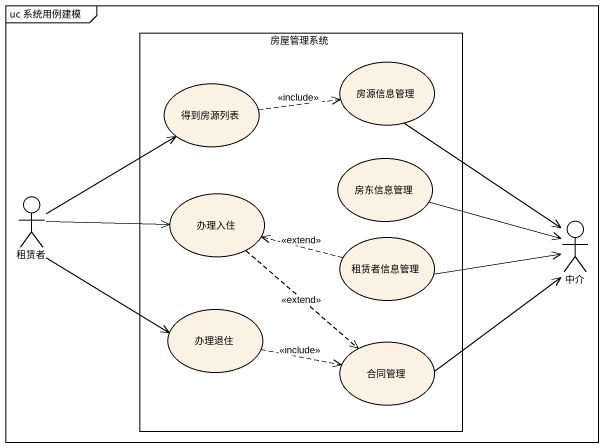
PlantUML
@startuml
mainframe uc 系统用例建模
rectangle 房屋管理系统 {
  usecase 得到房源列表
  usecase 房源信息管理
  usecase 房东信息管理
  usecase 办理入住
  usecase 租赁者信息管理
  usecase 办理退住
  usecase 合同管理
}
actor 租赁者
actor 中介
得到房源列表 .right.> 房源信息管理 : <<include>>
房源信息管理 --> 中介
房东信息管理 -right-> 中介
租赁者 -up-> 得到房源列表
租赁者 -right-> 办理入住
租赁者 -right-> 办理退住
办理入住 ..> 合同管理 : <<extend>>
租赁者信息管理 .left.> 办理入住 : <<extend>>
租赁者信息管理 -right-> 中介
中介 <-left- 合同管理
办理退住 .right.> 合同管理 : <<include>>
@enduml
